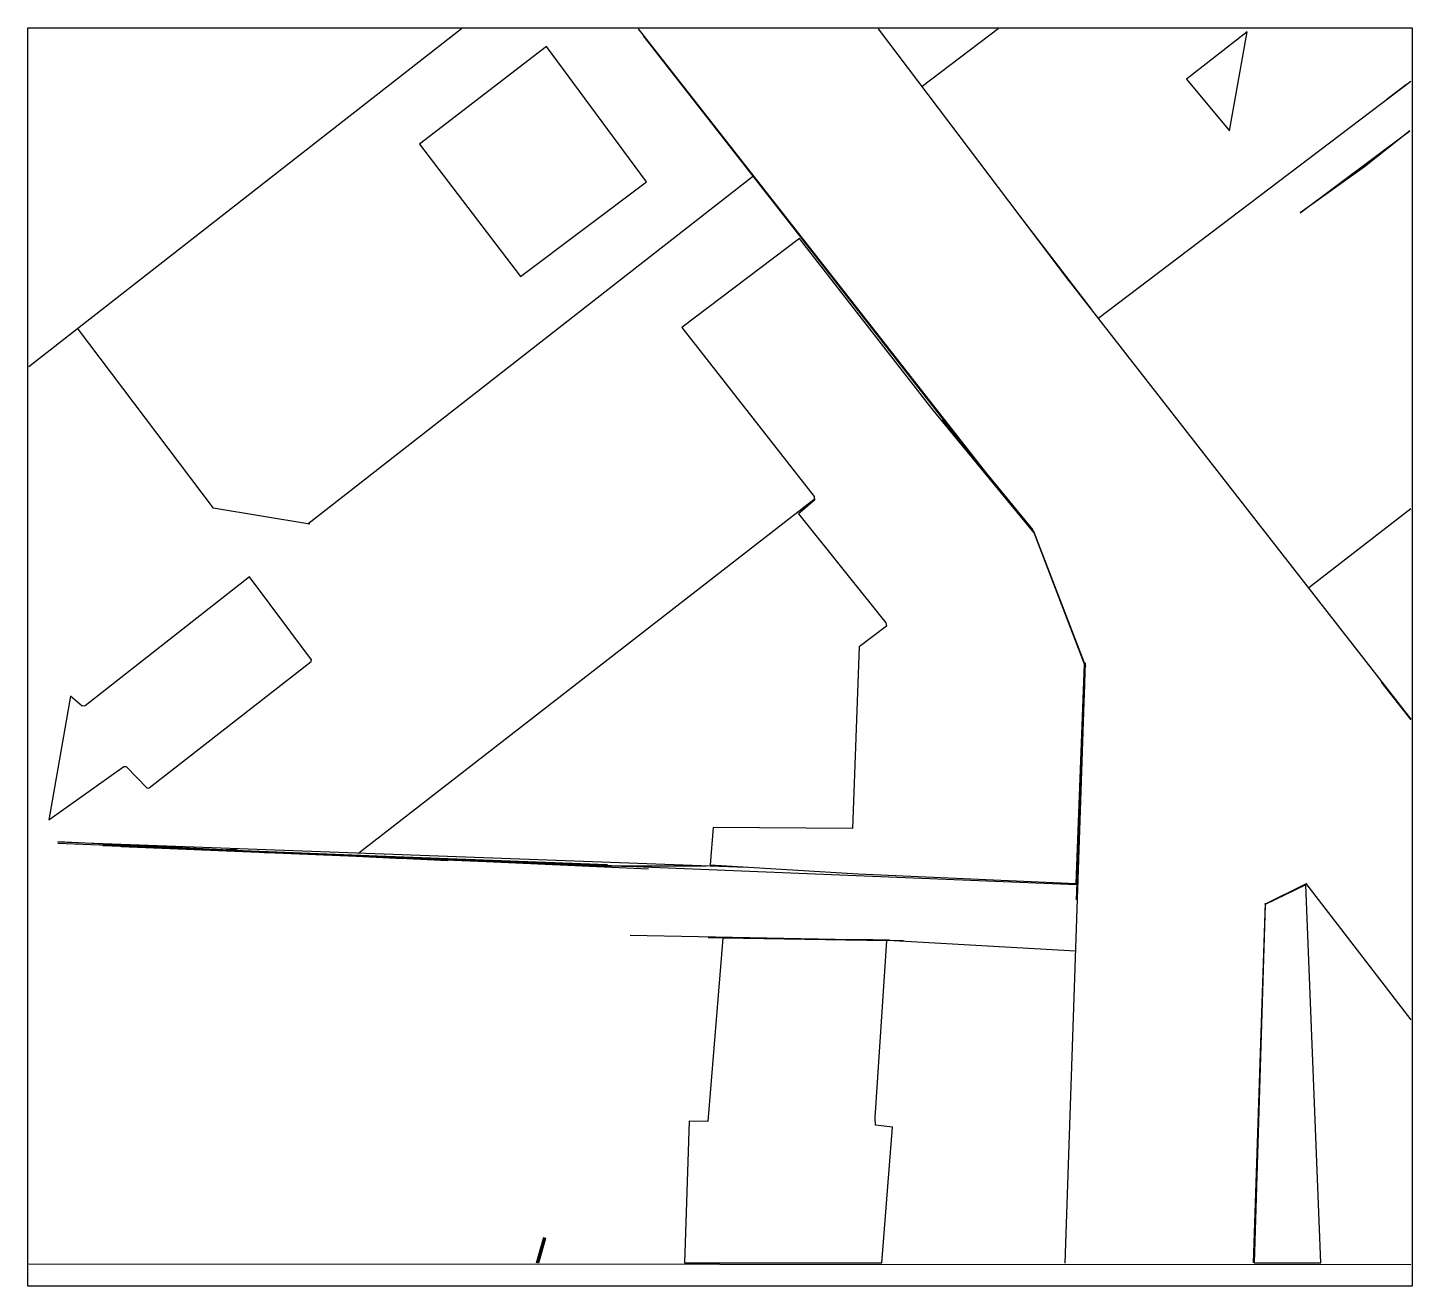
# Model space of a CAD drawing. Header units: millimetres. Extents: x -2218 to 58967, y -16681 to 38916.
import ezdxf

# ---------------------------------------------------------------- set-up
doc = ezdxf.new("R2010")
doc.units = ezdxf.units.MM
for name, color, linetype in [('CADASTRE_BATI', 2, 'Continuous'), ('CADASTRE_CADRE', 8, 'Continuous'), ('CADASTRE_PARCELLES', 7, 'Continuous')]:
    doc.layers.add(name, color=color, linetype=linetype)

msp = doc.modelspace()

# ---------------------------------------------------------------- linework, layer by layer
at = {"layer": 'CADASTRE_BATI'}
for points in [[(48992, 36647), (50889, 34361), (51668, 38730)], [(20711, 38086), (15089, 33768), (19560, 27925), (25131, 32108)], [(58865, 34361), (56850, 32769), (54005, 30737)], [(31888, 29602), (26689, 25673), (32532, 18205), (32549, 18052), (31837, 17443), (35699, 12633), (35732, 12481), (34530, 11566), (34225, 3539), (28078, 3590), (27942, 1931), (34479, 1541), (44115, 1118), (44488, 10804), (42252, 16596), (37731, 22100)], [(7587, 14666), (322, 8959), (186, 8942), (-322, 9382), (-1287, 3929), (2032, 6283), (2134, 6283), (3065, 5318), (3150, 5334), (10313, 10923), (10330, 10991)], [(54259, 1050), (52464, 186), (51973, -15648), (54920, -15648)], [(28501, -1304), (27841, -9399), (27011, -9382), (26808, -15648), (35529, -15648), (36003, -9653), (35241, -9568), (35224, -9229), (35749, -1423)]]:
    msp.add_lwpolyline(points, close=True, dxfattribs=at)
at = {"layer": 'CADASTRE_CADRE'}
msp.add_lwpolyline([(-2218, 38916), (58967, 38916), (58967, -16681), (-2218, -16681)], close=True, dxfattribs=at)
at = {"layer": 'CADASTRE_PARCELLES'}
for p, q in [((16952, 38865), (-2168, 23929)), ((24759, 38865), (40677, 18544)), ((24979, 38561), (40017, 19323)), ((35360, 38865), (43776, 27756)), ((40660, 38865), (37307, 36325)), ((58899, 36545), (45064, 26063)), ((58713, 36410), (57849, 35766)), ((29805, 32329), (10161, 16986)), ((41558, 30669), (44776, 26486)), ((43590, 27993), (58899, 8366)), ((-34, 25639), (5978, 17697)), ((38188, 21609), (42185, 16749)), ((39797, 19627), (42218, 16698)), ((32532, 18069), (12413, 2456)), ((5978, 17714), (10246, 17003)), ((58899, 17663), (54395, 14174)), ((42235, 16681), (44522, 10720)), ((44505, 10855), (43607, -15665)), ((44488, 9873), (44115, 390)), ((57595, 10008), (58899, 8349)), ((-881, 2964), (16342, 2134)), ((-881, 2947), (29551, 1829)), ((-881, 2896), (16207, 2218)), ((1101, 2879), (14361, 2218)), ((1101, 2845), (25216, 1761)), ((1101, 2794), (23404, 1948)), ((1914, 2743), (20914, 1964)), ((3675, 2710), (44149, 1067)), ((7062, 2625), (6300, 2591)), ((8230, 2489), (9805, 2439)), ((8247, 2523), (16308, 2168)), ((8908, 2472), (23489, 1880)), ((17358, 2185), (18933, 2066)), ((21931, 1931), (25250, 1880)), ((27756, 1880), (22608, 1880)), ((25233, 1863), (24030, 1846)), ((54276, 1101), (52430, 186)), ((54259, 1118), (58899, -4911)), ((52464, 237), (51939, -15648)), ((24403, -1169), (36478, -1406)), ((27858, -1270), (31312, -1321)), ((31600, -1338), (35123, -1355)), ((35868, -1372), (34750, -1389)), ((36054, -1406), (44081, -1863)), ((52024, -13785), (51990, -14598)), ((20576, -14530), (20254, -15665)), ((20610, -14547), (20288, -15665)), ((20644, -14547), (20322, -15665)), ((20660, -14564), (20356, -15665)), ((-2168, -15682), (58899, -15715))]:
    msp.add_line(p, q, dxfattribs=at)

doc.saveas('drawing.dxf')
